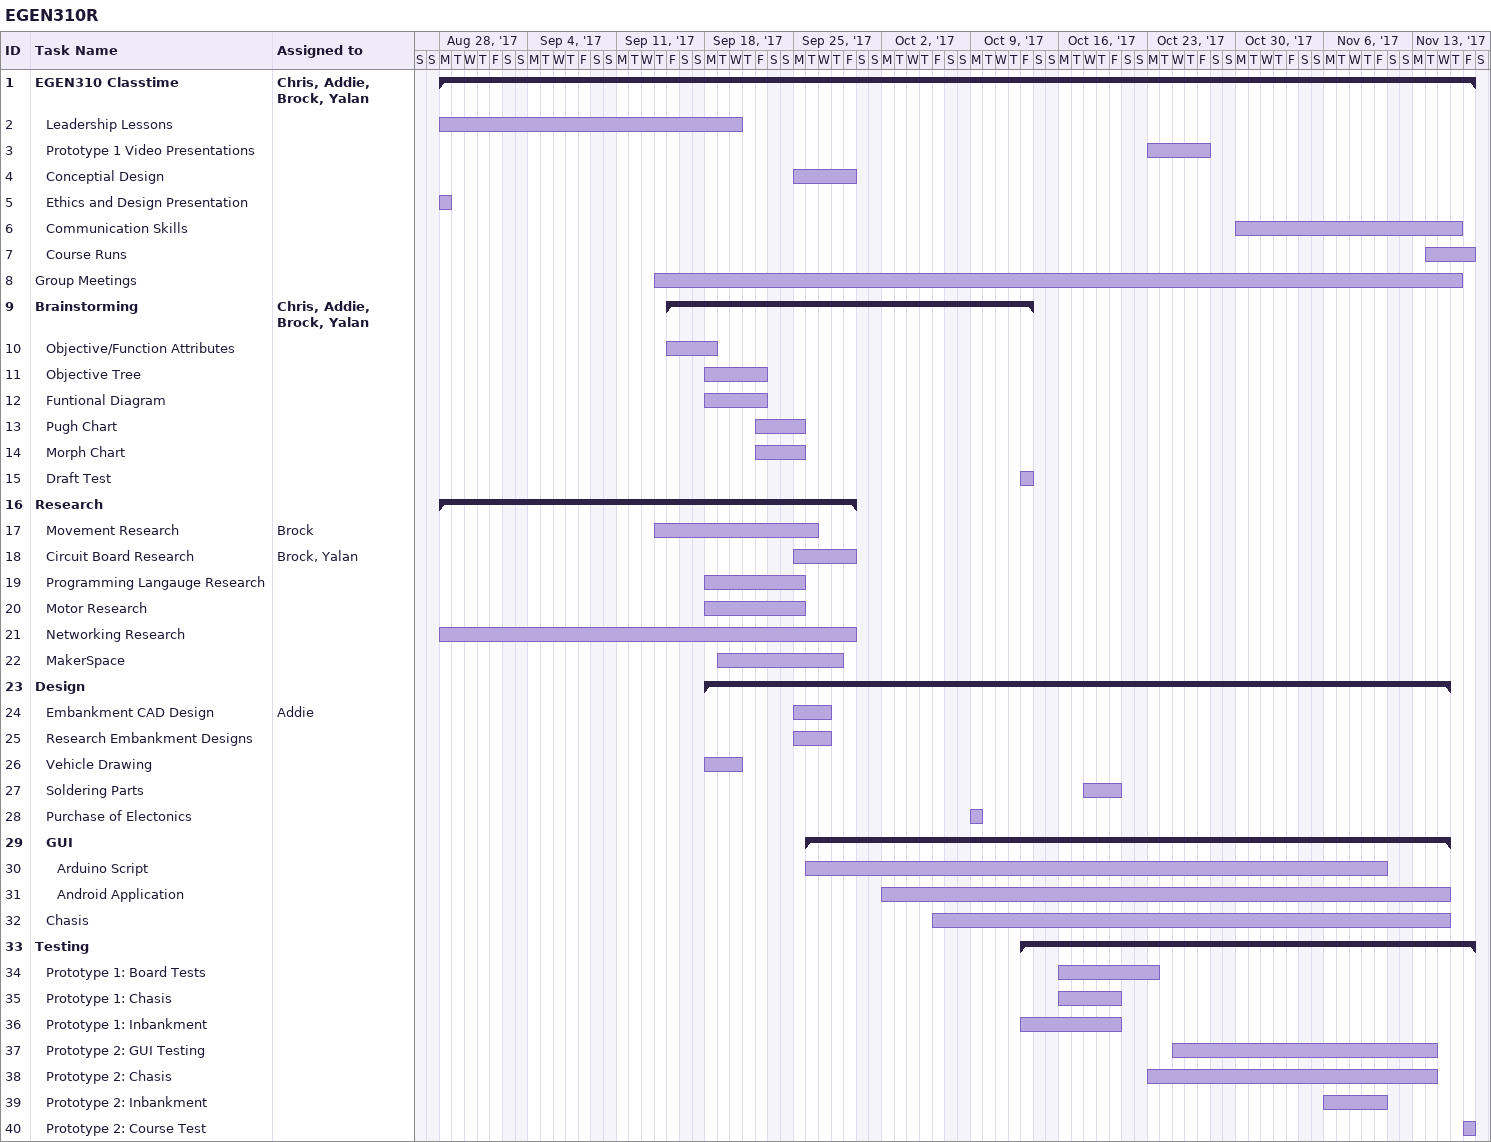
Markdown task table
EGEN310R

| ID | Level | Task | Start | Finish | Resources |
|---|---|---|---|---|---|
| 1 | 1 | **EGEN310 Classtime** | 2017-08-28 | 2017-11-17 | Chris, Addie, Brock, Yalan |
| 2 | 2 | Leadership Lessons | 2017-08-28 | 2017-09-20 |  |
| 3 | 2 | Prototype 1 Video Presentations | 2017-10-23 | 2017-10-27 |  |
| 4 | 2 | Conceptial Design | 2017-09-25 | 2017-09-29 |  |
| 5 | 2 | Ethics and Design Presentation | 2017-08-28 | 2017-08-28 |  |
| 6 | 2 | Communication Skills | 2017-10-30 | 2017-11-16 |  |
| 7 | 2 | Course Runs | 2017-11-14 | 2017-11-17 |  |
| 8 | 1 | Group Meetings | 2017-09-14 | 2017-11-16 |  |
| 9 | 1 | **Brainstorming** | 2017-09-15 | 2017-10-13 | Chris, Addie, Brock, Yalan |
| 10 | 2 | Objective/Function Attributes | 2017-09-15 | 2017-09-18 |  |
| 11 | 2 | Objective Tree | 2017-09-18 | 2017-09-22 |  |
| 12 | 2 | Funtional Diagram | 2017-09-18 | 2017-09-22 |  |
| 13 | 2 | Pugh Chart | 2017-09-22 | 2017-09-25 |  |
| 14 | 2 | Morph Chart | 2017-09-22 | 2017-09-25 |  |
| 15 | 2 | Draft Test | 2017-10-13 | 2017-10-13 |  |
| 16 | 1 | **Research** | 2017-08-28 | 2017-09-29 |  |
| 17 | 2 | Movement Research | 2017-09-14 | 2017-09-26 | Brock |
| 18 | 2 | Circuit Board Research | 2017-09-25 | 2017-09-29 | Brock, Yalan |
| 19 | 2 | Programming Langauge Research | 2017-09-18 | 2017-09-25 |  |
| 20 | 2 | Motor Research | 2017-09-18 | 2017-09-25 |  |
| 21 | 2 | Networking Research | 2017-08-28 | 2017-09-29 |  |
| 22 | 2 | MakerSpace | 2017-09-19 | 2017-09-28 |  |
| 23 | 1 | **Design** | 2017-09-18 | 2017-11-15 |  |
| 24 | 2 | Embankment CAD Design | 2017-09-25 | 2017-09-27 | Addie |
| 25 | 2 | Research Embankment Designs | 2017-09-25 | 2017-09-27 |  |
| 26 | 2 | Vehicle Drawing | 2017-09-18 | 2017-09-20 |  |
| 27 | 2 | Soldering Parts | 2017-10-18 | 2017-10-20 |  |
| 28 | 2 | Purchase of Electonics | 2017-10-09 | 2017-10-09 |  |
| 29 | 2 | **GUI** | 2017-09-26 | 2017-11-15 |  |
| 30 | 3 | Arduino Script | 2017-09-26 | 2017-11-10 |  |
| 31 | 3 | Android Application | 2017-10-02 | 2017-11-15 |  |
| 32 | 2 | Chasis | 2017-10-06 | 2017-11-15 |  |
| 33 | 1 | **Testing** | 2017-10-13 | 2017-11-17 |  |
| 34 | 2 | Prototype 1: Board Tests | 2017-10-16 | 2017-10-23 |  |
| 35 | 2 | Prototype 1: Chasis | 2017-10-16 | 2017-10-20 |  |
| 36 | 2 | Prototype 1: Inbankment | 2017-10-13 | 2017-10-20 |  |
| 37 | 2 | Prototype 2: GUI Testing | 2017-10-25 | 2017-11-14 |  |
| 38 | 2 | Prototype 2: Chasis | 2017-10-23 | 2017-11-14 |  |
| 39 | 2 | Prototype 2: Inbankment | 2017-11-06 | 2017-11-10 |  |
| 40 | 2 | Prototype 2: Course Test | 2017-11-17 | 2017-11-17 |  |
